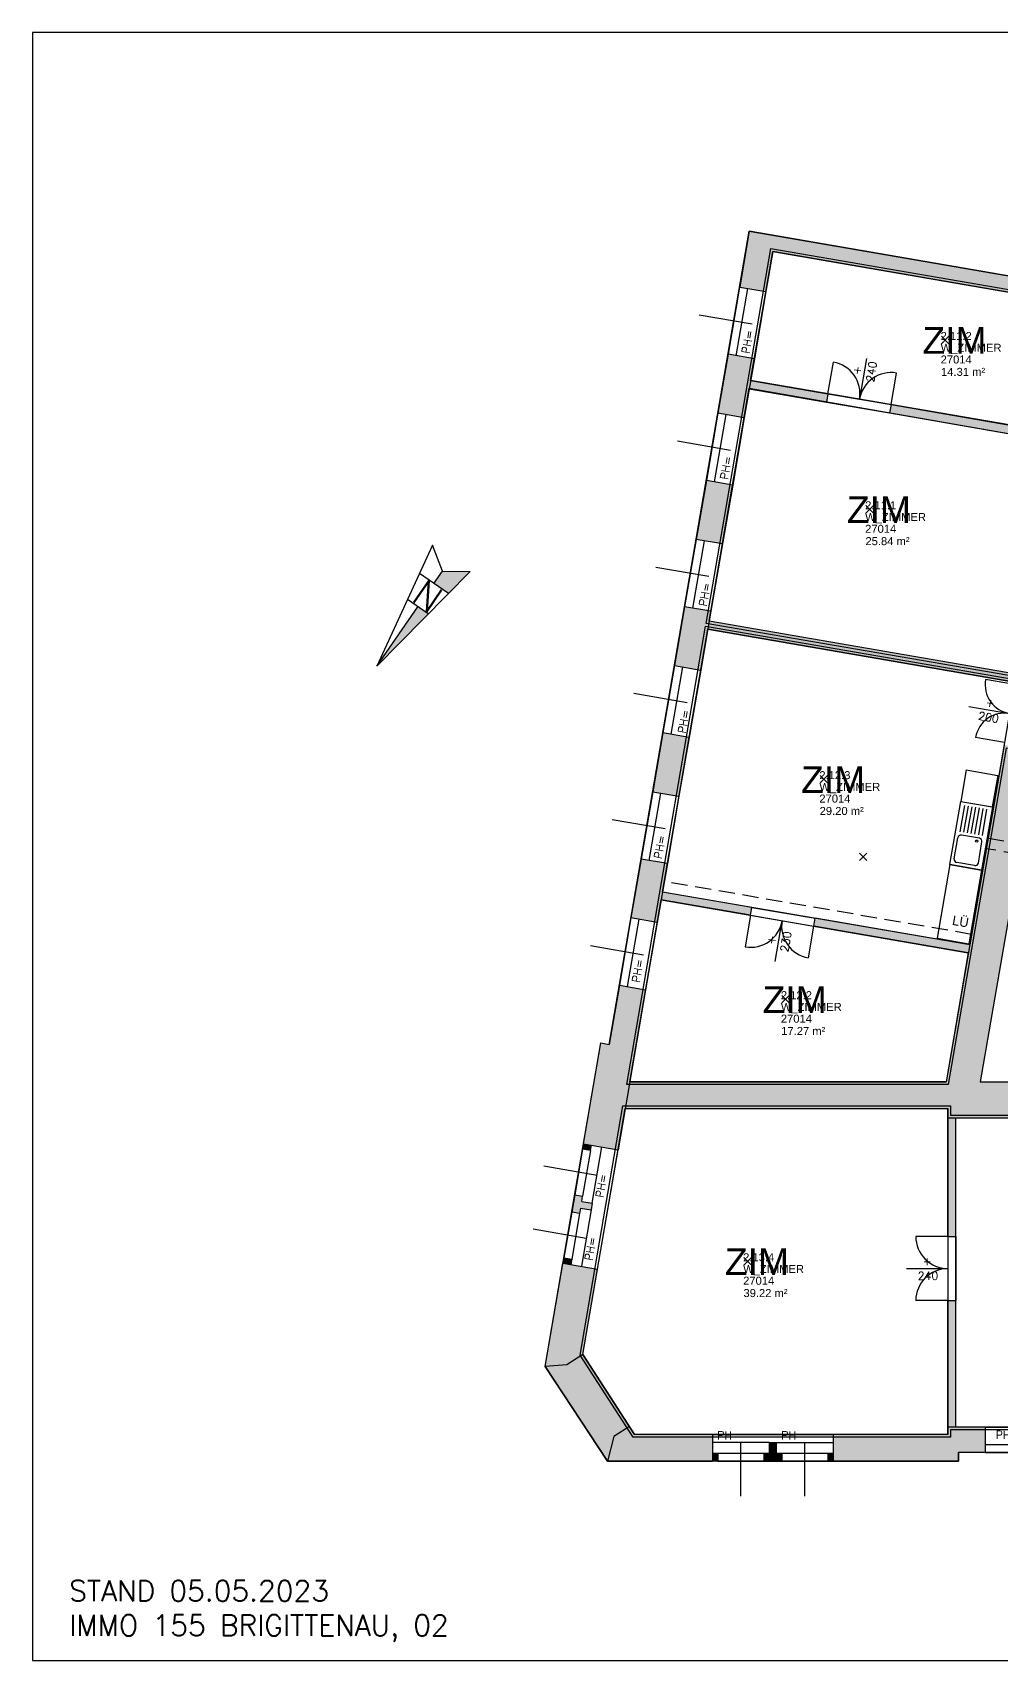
# Model space of a CAD drawing. Extents: x -2660 to 1655, y -1849 to 1203.
# Drawn here: x -2660 to -844, y -1849 to 1203 of the extents above; entities that cross this region are included whole.
import ezdxf
from ezdxf.enums import TextEntityAlignment as Align

# ---------------------------------------------------------------- set-up
doc = ezdxf.new("R2010")
doc.units = 0
doc.header["$LTSCALE"] = 120
doc.header["$MEASUREMENT"] = 0
doc.header["$PDMODE"] = 3
doc.header["$PDSIZE"] = 7
doc.linetypes.add('VERDECKT', pattern=[0.375, 0.25, -0.125])
doc.layers.get('0').update_dxf_attribs({"linetype": 'CONTINUOUS'})
for name, color, linetype in [('Added', 3, 'CONTINUOUS'), ('ARC-Fenster', 5, 'CONTINUOUS'), ('ARC-Fenster-nv', 5, 'CONTINUOUS'), ('ARC-Tueren', 5, 'CONTINUOUS'), ('ARC-Tueren-nv', 5, 'CONTINUOUS'), ('BE-T-RNBVBF', 7, 'CONTINUOUS'), ('Deleted', 1, 'CONTINUOUS')]:
    doc.layers.add(name, color=color, linetype=linetype)
doc.styles.add('FUTURA', font='')
doc.styles.add('MOE', font='arial.ttf')
doc.styles.add('RNB', font='arial.ttf', dxfattribs={"width": 0.8})
doc.styles.get("Standard").update_dxf_attribs({"font": 'simplex.shx'})
doc.styles.get('FUTURA').set_extended_font_data('Futura Lt BT')

# ---------------------------------------------------------------- blocks, each defined once
blk = doc.blocks.new('*U43')
at = {"layer": 'ARC-Fenster'}
for p, q in [((-64, -55.2), (64, -55.2)), ((-64, -70.2), (64, -70.2))]:
    blk.add_line(p, q, dxfattribs=at)
at = {"layer": 'ARC-Fenster-nv'}
blk.add_line((0, -136.1), (0, -35.2), dxfattribs=at)
blk.add_text('PH=', height=15, rotation=180, dxfattribs=at).set_placement((57.2, -30.7))
at = {"layer": 'ARC-Fenster-nv', "flags": 1}
for tag, p in [('FLAECHE', (-128, 69.1)), ('MATERIAL', (-128, 60.8)), ('TIEFE', (-128, 52.5)), ('AUSSENJALOUSIE', (-128, 35.8)), ('ANTRIEB', (-128, 27.4)), ('FENSTERTYP', (-128, 44.2)), ('G-WERT', (-128, 19.1)), ('FARBE', (-128, 10.8)), ('BEMERKUNG', (-128, 2.4)), ('ANLAGENGRUPPE', (-128, -12.7)), ('DB_ID', (-128, -5.9))]:
    blk.add_attdef(tag, p, '', height=5, dxfattribs=at)
at = {"layer": 'ARC-Fenster-nv'}
blk.add_attdef('PH', text='', height=15, rotation=180, dxfattribs=at).set_placement((9.2, -45.5), align=Align.TOP_LEFT)
at = {"layer": 'ARC-Fenster-nv', "flags": 2}
blk.add_attdef('BREITE1', (-6.2, -135.8), '', height=15, rotation=89.3404, dxfattribs=at)
at = {"layer": 'ARC-Fenster-nv'}
blk.add_attdef('HOEHE', (20.9, -136.3), '', height=15, rotation=89.3404, dxfattribs=at)
blk = doc.blocks.new('*U44')
at = {"layer": 'ARC-Fenster'}
for p, q in [((-64, -55.2), (64, -55.2)), ((-64, -70.2), (64, -70.2))]:
    blk.add_line(p, q, dxfattribs=at)
at = {"layer": 'ARC-Fenster-nv'}
blk.add_line((0, -136.1), (0, -35.2), dxfattribs=at)
blk.add_text('PH=', height=15, rotation=180, dxfattribs=at).set_placement((56.5, -30.4))
at = {"layer": 'ARC-Fenster-nv', "flags": 1}
for tag, p in [('FLAECHE', (-128, 69.1)), ('MATERIAL', (-128, 60.8)), ('TIEFE', (-128, 52.5)), ('AUSSENJALOUSIE', (-128, 35.8)), ('ANTRIEB', (-128, 27.4)), ('FENSTERTYP', (-128, 44.2)), ('G-WERT', (-128, 19.1)), ('FARBE', (-128, 10.8)), ('BEMERKUNG', (-128, 2.4)), ('ANLAGENGRUPPE', (-128, -12.7)), ('DB_ID', (-128, -5.9))]:
    blk.add_attdef(tag, p, '', height=5, dxfattribs=at)
at = {"layer": 'ARC-Fenster-nv'}
blk.add_attdef('PH', text='', height=15, rotation=180, dxfattribs=at).set_placement((8.5, -45.2), align=Align.TOP_LEFT)
at = {"layer": 'ARC-Fenster-nv', "flags": 2}
blk.add_attdef('BREITE1', (-6.2, -135.8), '', height=15, rotation=89.3404, dxfattribs=at)
at = {"layer": 'ARC-Fenster-nv'}
blk.add_attdef('HOEHE', (20.9, -136.3), '', height=15, rotation=89.3404, dxfattribs=at)
blk = doc.blocks.new('*U45')
at = {"layer": 'ARC-Fenster'}
for p, q in [((-64, -35), (64, -35)), ((-64, -50), (64, -50))]:
    blk.add_line(p, q, dxfattribs=at)
at = {"layer": 'ARC-Fenster-nv'}
blk.add_line((0, -115.9), (0, -15), dxfattribs=at)
blk.add_text('PH=', height=15, rotation=180, dxfattribs=at).set_placement((57.2, -9.1))
at = {"layer": 'ARC-Fenster-nv', "flags": 1}
for tag, p in [('FLAECHE', (-128, 89.3)), ('TIEFE', (-128, 72.7)), ('MATERIAL', (-128, 81)), ('FENSTERTYP', (-128, 64.3)), ('AUSSENJALOUSIE', (-128, 55.9)), ('ANTRIEB', (-128, 47.6)), ('G-WERT', (-128, 39.3)), ('FARBE', (-128, 30.9)), ('ANLAGENGRUPPE', (-128, 7.4)), ('BEMERKUNG', (-128, 22.6)), ('DB_ID', (-128, 14.3))]:
    blk.add_attdef(tag, p, '', height=5, dxfattribs=at)
at = {"layer": 'ARC-Fenster-nv'}
blk.add_attdef('PH', text='', height=15, rotation=180, dxfattribs=at).set_placement((9.1, -24), align=Align.TOP_LEFT)
at = {"layer": 'ARC-Fenster-nv', "flags": 2}
blk.add_attdef('BREITE1', (-6.2, -115.6), '', height=15, rotation=89.3404, dxfattribs=at)
at = {"layer": 'ARC-Fenster-nv'}
blk.add_attdef('HOEHE', (20.9, -116.2), '', height=15, rotation=89.3404, dxfattribs=at)
blk = doc.blocks.new('*U49')
at = {"layer": 'ARC-Fenster'}
for p, q in [((-64, -55.2), (64, -55.2)), ((-64, -70.2), (64, -70.2))]:
    blk.add_line(p, q, dxfattribs=at)
at = {"layer": 'ARC-Fenster-nv'}
blk.add_line((0, -136.1), (0, -35.2), dxfattribs=at)
blk.add_text('PH=', height=15, dxfattribs=at).set_placement((-44.1, -44.5))
at = {"layer": 'ARC-Fenster-nv', "flags": 1}
for tag, p in [('FLAECHE', (-128, 69.1)), ('MATERIAL', (-128, 60.8)), ('TIEFE', (-128, 52.5)), ('AUSSENJALOUSIE', (-128, 35.8)), ('ANTRIEB', (-128, 27.4)), ('FENSTERTYP', (-128, 44.2)), ('G-WERT', (-128, 19.1)), ('FARBE', (-128, 10.8)), ('BEMERKUNG', (-128, 2.4)), ('ANLAGENGRUPPE', (-128, -12.7)), ('DB_ID', (-128, -5.9))]:
    blk.add_attdef(tag, p, '', height=5, dxfattribs=at)
at = {"layer": 'ARC-Fenster-nv'}
blk.add_attdef('PH', text='', height=15, rotation=360, dxfattribs=at).set_placement((3.9, -29.6), align=Align.TOP_LEFT)
at = {"layer": 'ARC-Fenster-nv', "flags": 2}
blk.add_attdef('BREITE1', (-6, -135.8), '', height=15, rotation=90, dxfattribs=at)
at = {"layer": 'ARC-Fenster-nv'}
blk.add_attdef('HOEHE', (21.1, -136.1), '', height=15, rotation=90, dxfattribs=at)
blk = doc.blocks.new('*U50')
at = {"layer": 'ARC-Fenster'}
for p, q in [((-43.3, -55.2), (43.3, -55.2)), ((-43.3, -70.2), (43.3, -70.2))]:
    blk.add_line(p, q, dxfattribs=at)
at = {"layer": 'ARC-Fenster-nv'}
blk.add_line((0, -136.1), (0, -35.2), dxfattribs=at)
blk.add_text('PH=', height=15, dxfattribs=at).set_placement((-44.1, -29.5))
at = {"layer": 'ARC-Fenster-nv', "flags": 1}
for tag, p in [('FLAECHE', (-128, 69.1)), ('MATERIAL', (-128, 60.8)), ('TIEFE', (-128, 52.5)), ('AUSSENJALOUSIE', (-128, 35.8)), ('ANTRIEB', (-128, 27.4)), ('FENSTERTYP', (-128, 44.2)), ('G-WERT', (-128, 19.1)), ('FARBE', (-128, 10.8)), ('BEMERKUNG', (-128, 2.4)), ('ANLAGENGRUPPE', (-128, -12.7)), ('DB_ID', (-128, -5.9))]:
    blk.add_attdef(tag, p, '', height=5, dxfattribs=at)
at = {"layer": 'ARC-Fenster-nv'}
blk.add_attdef('PH', text='', height=15, rotation=360, dxfattribs=at).set_placement((3.9, -14.7), align=Align.TOP_LEFT)
at = {"layer": 'ARC-Fenster-nv', "flags": 2}
blk.add_attdef('BREITE1', (-6, -135.8), '', height=15, rotation=90, dxfattribs=at)
at = {"layer": 'ARC-Fenster-nv'}
blk.add_attdef('HOEHE', (21.1, -136.1), '', height=15, rotation=90, dxfattribs=at)
blk = doc.blocks.new('*U51')
at = {"layer": 'ARC-Fenster'}
for p, q in [((-43.5, -55.2), (43.5, -55.2)), ((-43.5, -70.2), (43.5, -70.2))]:
    blk.add_line(p, q, dxfattribs=at)
at = {"layer": 'ARC-Fenster-nv'}
blk.add_line((0, -136.1), (0, -35.2), dxfattribs=at)
blk.add_text('PH=', height=15, rotation=180, dxfattribs=at).set_placement((40.6, -16.2))
at = {"layer": 'ARC-Fenster-nv', "flags": 1}
for tag, p in [('FLAECHE', (-128, 69.1)), ('MATERIAL', (-128, 60.8)), ('TIEFE', (-128, 52.5)), ('AUSSENJALOUSIE', (-128, 35.8)), ('ANTRIEB', (-128, 27.4)), ('FENSTERTYP', (-128, 44.2)), ('G-WERT', (-128, 19.1)), ('FARBE', (-128, 10.8)), ('BEMERKUNG', (-128, 2.4)), ('ANLAGENGRUPPE', (-128, -12.7)), ('DB_ID', (-128, -5.9))]:
    blk.add_attdef(tag, p, '', height=5, dxfattribs=at)
at = {"layer": 'ARC-Fenster-nv'}
blk.add_attdef('PH', text='', height=15, rotation=180, dxfattribs=at).set_placement((-7.4, -31), align=Align.TOP_LEFT)
at = {"layer": 'ARC-Fenster-nv', "flags": 2}
blk.add_attdef('BREITE1', (-6, -135.8), '', height=15, rotation=90, dxfattribs=at)
at = {"layer": 'ARC-Fenster-nv'}
blk.add_attdef('HOEHE', (21.1, -136.1), '', height=15, rotation=90, dxfattribs=at)
blk = doc.blocks.new('*U52')
at = {"layer": 'ARC-Fenster'}
for p, q in [((-64, -55.2), (64, -55.2)), ((-64, -70.2), (64, -70.2))]:
    blk.add_line(p, q, dxfattribs=at)
at = {"layer": 'ARC-Fenster-nv'}
blk.add_line((0, -136.1), (0, -35.2), dxfattribs=at)
blk.add_text('PH=', height=15, rotation=180, dxfattribs=at).set_placement((58.7, -27.7))
at = {"layer": 'ARC-Fenster-nv', "flags": 1}
for tag, p in [('FLAECHE', (-128, 69.1)), ('MATERIAL', (-128, 60.8)), ('TIEFE', (-128, 52.5)), ('AUSSENJALOUSIE', (-128, 35.8)), ('ANTRIEB', (-128, 27.4)), ('FENSTERTYP', (-128, 44.2)), ('G-WERT', (-128, 19.1)), ('FARBE', (-128, 10.8)), ('BEMERKUNG', (-128, 2.4)), ('ANLAGENGRUPPE', (-128, -12.7)), ('DB_ID', (-128, -5.9))]:
    blk.add_attdef(tag, p, '', height=5, dxfattribs=at)
at = {"layer": 'ARC-Fenster-nv'}
blk.add_attdef('PH', text='', height=15, rotation=180, dxfattribs=at).set_placement((10.6, -42.5), align=Align.TOP_LEFT)
at = {"layer": 'ARC-Fenster-nv', "flags": 2}
blk.add_attdef('BREITE1', (-6.2, -135.8), '', height=15, rotation=89.3404, dxfattribs=at)
at = {"layer": 'ARC-Fenster-nv'}
blk.add_attdef('HOEHE', (20.9, -136.3), '', height=15, rotation=89.3404, dxfattribs=at)
blk = doc.blocks.new('*U53')
at = {"layer": 'ARC-Fenster'}
for p, q in [((-64, -55.2), (64, -55.2)), ((-64, -70.2), (64, -70.2))]:
    blk.add_line(p, q, dxfattribs=at)
at = {"layer": 'ARC-Fenster-nv'}
blk.add_line((0, -136.1), (0, -35.2), dxfattribs=at)
blk.add_text('PH=', height=15, rotation=180, dxfattribs=at).set_placement((58, -31.9))
at = {"layer": 'ARC-Fenster-nv', "flags": 1}
for tag, p in [('FLAECHE', (-128, 69.1)), ('MATERIAL', (-128, 60.8)), ('TIEFE', (-128, 52.5)), ('AUSSENJALOUSIE', (-128, 35.8)), ('ANTRIEB', (-128, 27.4)), ('FENSTERTYP', (-128, 44.2)), ('G-WERT', (-128, 19.1)), ('FARBE', (-128, 10.8)), ('BEMERKUNG', (-128, 2.4)), ('ANLAGENGRUPPE', (-128, -12.7)), ('DB_ID', (-128, -5.9))]:
    blk.add_attdef(tag, p, '', height=5, dxfattribs=at)
at = {"layer": 'ARC-Fenster-nv'}
blk.add_attdef('PH', text='', height=15, rotation=180, dxfattribs=at).set_placement((10, -46.7), align=Align.TOP_LEFT)
at = {"layer": 'ARC-Fenster-nv', "flags": 2}
blk.add_attdef('BREITE1', (-6.2, -135.8), '', height=15, rotation=89.3404, dxfattribs=at)
at = {"layer": 'ARC-Fenster-nv'}
blk.add_attdef('HOEHE', (20.9, -136.3), '', height=15, rotation=89.3404, dxfattribs=at)
blk = doc.blocks.new('*U54')
at = {"layer": 'ARC-Fenster'}
for p, q in [((-64, -55.2), (64, -55.2)), ((-64, -70.2), (64, -70.2))]:
    blk.add_line(p, q, dxfattribs=at)
at = {"layer": 'ARC-Fenster-nv'}
blk.add_line((0, -136.1), (0, -35.2), dxfattribs=at)
blk.add_text('PH=', height=15, rotation=180, dxfattribs=at).set_placement((53.6, -33.3))
at = {"layer": 'ARC-Fenster-nv', "flags": 1}
for tag, p in [('FLAECHE', (-128, 69.1)), ('MATERIAL', (-128, 60.8)), ('TIEFE', (-128, 52.5)), ('AUSSENJALOUSIE', (-128, 35.8)), ('ANTRIEB', (-128, 27.4)), ('FENSTERTYP', (-128, 44.2)), ('G-WERT', (-128, 19.1)), ('FARBE', (-128, 10.8)), ('BEMERKUNG', (-128, 2.4)), ('ANLAGENGRUPPE', (-128, -12.7)), ('DB_ID', (-128, -5.9))]:
    blk.add_attdef(tag, p, '', height=5, dxfattribs=at)
at = {"layer": 'ARC-Fenster-nv'}
blk.add_attdef('PH', text='', height=15, rotation=180, dxfattribs=at).set_placement((5.6, -48.1), align=Align.TOP_LEFT)
at = {"layer": 'ARC-Fenster-nv', "flags": 2}
blk.add_attdef('BREITE1', (-6.2, -135.8), '', height=15, rotation=89.3404, dxfattribs=at)
at = {"layer": 'ARC-Fenster-nv'}
blk.add_attdef('HOEHE', (20.9, -136.3), '', height=15, rotation=89.3404, dxfattribs=at)
blk = doc.blocks.new('BS-Nordpeil')
at = {"layer": 'Added'}
h = blk.add_hatch(color=256, dxfattribs=at)
h.paths.add_polyline_path([(122.7, 178), (107, 155.2), (134.2, 136.5), (175, 178)])
h.paths.add_polyline_path([(0, 0), (96.4, 98), (76.8, 111.5)])
at = {"layer": 'Deleted'}
h = blk.add_hatch(color=256, dxfattribs=at)
h.paths.add_polyline_path([(122.7, 178), (107, 155.2), (134.2, 136.5), (175, 178)])
h.paths.add_polyline_path([(0, 0), (96.4, 98), (76.8, 111.5)])
at = {"layer": 'Added'}
for p, q in [((104.1, 226.9), (0, 0)), ((122.7, 178), (104.1, 226.9)), ((175, 178), (0, 0)), ((134.2, 136.5), (79.8, 174)), ((107, 155.2), (122.7, 178)), ((122.7, 178), (175, 178)), ((96.4, 98), (57.3, 124.9)), ((0, 0), (76.8, 111.5))]:
    blk.add_line(p, q, dxfattribs=at)
at = {"layer": 'Deleted'}
for p, q in [((104.1, 226.9), (0, 0)), ((122.7, 178), (104.1, 226.9)), ((175, 178), (0, 0)), ((134.2, 136.5), (79.8, 174)), ((107, 155.2), (122.7, 178)), ((122.7, 178), (175, 178)), ((96.4, 98), (57.3, 124.9)), ((0, 0), (76.8, 111.5))]:
    blk.add_line(p, q, dxfattribs=at)
at = {"layer": 'Added', "insert": (90.2, 164.6), "char_height": 49, "attachment_point": 1, "rotation": 325.4226}
blk.add_mtext_dynamic_manual_height_columns('N', width=115.716, gutter_width=12.5, heights=[-49], dxfattribs=at)
at = {"layer": 'Deleted', "insert": (90.2, 164.6), "char_height": 49, "attachment_point": 1, "rotation": 325.4226}
blk.add_mtext_dynamic_manual_height_columns('N', width=115.716, gutter_width=12.5, heights=[-49], dxfattribs=at)
blk = doc.blocks.new('*U78')
at = {"layer": 'ARC-Tueren'}
for p, q in [((-55, 79.5), (-55, 24.5)), ((55, 79.5), (55, 24.5))]:
    blk.add_line(p, q, dxfattribs=at)
for centre, start, end in [((-55, 79.5), 270, 0), ((55, 79.5), 180, 270)]:
    blk.add_arc(centre, 55, start, end, dxfattribs=at)
at = {"layer": 'ARC-Tueren-nv'}
blk.add_line((0, 1.9), (0, 79.5), dxfattribs=at)
at = {"layer": 'ARC-Tueren-nv', "insert": (-21.1, 32.4), "char_height": 15, "width": 48.816, "attachment_point": 1, "rotation": 89.7958}
blk.add_mtext('+', dxfattribs=at)
at = {"layer": 'ARC-Tueren-nv', "flags": 1}
for tag, p in [('TUERTYP', (-99.1, 148)), ('ANSCHLAGTYP', (-99.1, 122.3)), ('FLAECHE', (-99.1, 139.5)), ('DORNMASS', (-99.1, 130.9)), ('MATERIAL', (-99.1, 113.8)), ('FARBE', (-99.1, 105.2))]:
    blk.add_attdef(tag, p, '', height=5, dxfattribs=at)
at = {"layer": 'ARC-Tueren-nv'}
for tag, p in [('BEMERKUNG', (-0.9, 112.3)), ('BRANDSCHUTZ-KL', (-0.4, 96.4)), ('TUER-NR', (0, 79.6))]:
    blk.add_attdef(tag, text='', height=12.5, dxfattribs=at).set_placement(p, align=Align.CENTER)
at = {"layer": 'ARC-Tueren-nv', "flags": 2}
for tag, p in [('BREITE2', (-6.1, 43.2)), ('BREITE1', (-5.5, 8.5))]:
    blk.add_attdef(tag, p, '', height=15, rotation=89.7958, dxfattribs=at)
at = {"layer": 'ARC-Tueren-nv'}
blk.add_attdef('HOEHE', (21, 22.8), '', height=15, rotation=89.7958, dxfattribs=at)
blk = doc.blocks.new('*U81')
at = {"linetype": 'Continuous'}
for p, q in [((0, -60), (0, 0)), ((0, 0), (120, 0)), ((120, 0), (120, -60)), ((6, -10), (56, -10)), ((6, -17), (56, -17)), ((6, -24), (56, -24)), ((62, -14), (62, -48)), ((108, -8), (68, -8)), ((114, -14), (114, -48)), ((120, -60), (0, -60)), ((6, -31), (56, -31)), ((6, -38), (56, -38)), ((6, -45), (56, -45)), ((6, -52), (56, -52)), ((108, -54), (68, -54))]:
    blk.add_line(p, q, dxfattribs=at)
blk.add_circle((68, -18), 2, dxfattribs=at)
for centre, start, end in [((68, -14), 90, 180), ((108, -14), 0, 90), ((68, -48), 180, 270), ((108, -48), 270, 0)]:
    blk.add_arc(centre, 6, start, end, dxfattribs=at)
at = {"style": 'MOE', "flags": 1}
for tag, p in [('BEZEICHNUNG', (62.4, -15.8)), ('HERSTELLER', (60.2, -24.4)), ('BEMERKUNG', (60.2, -50.1))]:
    blk.add_attdef(tag, text='', height=5, dxfattribs=at).set_placement(p, align=Align.CENTER)
at = {"style": 'MOE', "flags": 3}
for tag, p in [('LAENGE1', (37, -33)), ('BREITE1', (37, -40.9))]:
    blk.add_attdef(tag, p, '', height=5, dxfattribs=at)
blk = doc.blocks.new('*U82')
for p, q in [((0, 0), (0, 60)), ((0, 60), (140, 60)), ((140, 0), (140, 60)), ((0, 0), (140, 0))]:
    blk.add_line(p, q)
at = {"style": 'MOE', "flags": 3}
for tag, p in [('LAENGE1', (7.7, 31.3)), ('BREITE1', (7.7, 23.5))]:
    blk.add_attdef(tag, p, '', height=5, dxfattribs=at)
at = {"style": 'MOE', "flags": 1}
for tag, height, p in [('HERSTELLER', 5, (31.2, 40)), ('BEMERKUNG', 5, (31.2, 14.3)), ('BEZEICHNUNG', 12.5, (33.8, -18.2))]:
    blk.add_attdef(tag, text='', height=height, dxfattribs=at).set_placement(p, align=Align.CENTER)
blk = doc.blocks.new('*U83')
for p, q in [((0, 0), (0, 60)), ((0, 60), (60, 60)), ((60, 0), (60, 60)), ((0, 0), (60, 0))]:
    blk.add_line(p, q)
at = {"style": 'MOE', "flags": 3}
for tag, p in [('LAENGE1', (7.7, 31.3)), ('BREITE1', (7.7, 23.5))]:
    blk.add_attdef(tag, p, '', height=5, dxfattribs=at)
at = {"style": 'MOE', "flags": 1}
for tag, height, p in [('HERSTELLER', 5, (31.2, 40)), ('BEMERKUNG', 5, (31.2, 14.3)), ('BEZEICHNUNG', 12.5, (33.8, -18.2))]:
    blk.add_attdef(tag, text='', height=height, dxfattribs=at).set_placement(p, align=Align.CENTER)
blk = doc.blocks.new('*U86')
at = {"layer": 'ARC-Tueren'}
for p, q in [((-60, 0), (-60, -60)), ((60, 0), (60, -60))]:
    blk.add_line(p, q, dxfattribs=at)
for centre, start, end in [((-60, 0), 270, 0), ((60, 0), 180, 270)]:
    blk.add_arc(centre, 60, start, end, dxfattribs=at)
at = {"layer": 'ARC-Tueren-nv'}
blk.add_line((0, -77.6), (0, 0), dxfattribs=at)
at = {"layer": 'ARC-Tueren-nv', "insert": (-21.1, -47.2), "char_height": 15, "width": 48.816, "attachment_point": 1, "rotation": 90}
blk.add_mtext('+', dxfattribs=at)
at = {"layer": 'ARC-Tueren-nv', "flags": 1}
for tag, p in [('TUERTYP', (-99.1, 68.5)), ('FLAECHE', (-99.1, 60)), ('ANSCHLAGTYP', (-99.1, 42.8)), ('DORNMASS', (-99.1, 51.4)), ('MATERIAL', (-99.1, 34.2)), ('FARBE', (-99.1, 25.7))]:
    blk.add_attdef(tag, p, '', height=5, dxfattribs=at)
at = {"layer": 'ARC-Tueren-nv'}
for tag, p in [('BEMERKUNG', (-0.9, 32.8)), ('BRANDSCHUTZ-KL', (-0.4, 16.9)), ('TUER-NR', (0, 0.1))]:
    blk.add_attdef(tag, text='', height=12.5, dxfattribs=at).set_placement(p, align=Align.CENTER)
at = {"layer": 'ARC-Tueren-nv', "flags": 2}
for tag, p in [('BREITE2', (-6.1, -36.3)), ('BREITE1', (-5.3, -72.9))]:
    blk.add_attdef(tag, p, '', height=15, rotation=90, dxfattribs=at)
at = {"layer": 'ARC-Tueren-nv'}
blk.add_attdef('HOEHE', (21, -56.6), '', height=15, rotation=90, dxfattribs=at)
blk = doc.blocks.new('*U69')
at = {"layer": 'ARC-Tueren'}
for p, q in [((-60, 79.5), (-60, 19.5)), ((60, 79.5), (60, 19.5))]:
    blk.add_line(p, q, dxfattribs=at)
for centre, start, end in [((-60, 79.5), 270, 0), ((60, 79.5), 180, 270)]:
    blk.add_arc(centre, 60, start, end, dxfattribs=at)
at = {"layer": 'ARC-Tueren-nv'}
blk.add_line((0, 1.9), (0, 79.5), dxfattribs=at)
at = {"layer": 'ARC-Tueren-nv', "insert": (21.1, 35.6), "char_height": 15, "width": 48.816, "attachment_point": 1, "rotation": 271.3662}
blk.add_mtext('+', dxfattribs=at)
at = {"layer": 'ARC-Tueren-nv', "flags": 1}
for tag, p in [('TUERTYP', (-99.1, 148)), ('ANSCHLAGTYP', (-99.1, 122.3)), ('FLAECHE', (-99.1, 139.5)), ('DORNMASS', (-99.1, 130.9)), ('MATERIAL', (-99.1, 113.8)), ('FARBE', (-99.1, 105.2))]:
    blk.add_attdef(tag, p, '', height=5, dxfattribs=at)
at = {"layer": 'ARC-Tueren-nv'}
for tag, p in [('BEMERKUNG', (-0.9, 112.3)), ('BRANDSCHUTZ-KL', (-0.4, 96.4)), ('TUER-NR', (0, 79.6))]:
    blk.add_attdef(tag, text='', height=12.5, dxfattribs=at).set_placement(p, align=Align.CENTER)
blk.add_attdef('HOEHE', (-21.3, 44), '', height=15, rotation=271.3662, dxfattribs=at)
at = {"layer": 'ARC-Tueren-nv', "flags": 2}
for tag, p in [('BREITE1', (5.9, 62.2)), ('BREITE2', (6.4, 24.4))]:
    blk.add_attdef(tag, p, '', height=15, rotation=271.3662, dxfattribs=at)
blk = doc.blocks.new('RNB-VBF')
at = {"layer": 'Added'}
blk.add_point((0, 0), dxfattribs=at)
at = {"layer": 'Deleted'}
blk.add_point((0, 0), dxfattribs=at)
at = {"layer": 'Added', "style": 'RNB'}
for tag, p in [('RAUM_NUMMER', (-8.6, 0.1)), ('RAUM_BEZEICHNUNG', (-8.6, -21.9)), ('RAUM_NUMMER_OE', (-8.6, -43.9)), ('FLAECHE', (-7.9, -67.1))]:
    blk.add_attdef(tag, p, '', height=15, dxfattribs=at)
for tag, p, height, flags in [('BELEGUNG_MAX', (72.4, -52.8), 2.5, 9), ('BELEGUNG_AUS_MOEBLIERUNGSPLAN', (72.4, -56.9), 2.5, 9), ('ID', (72.4, -61.1), 2.5, 9), ('RAUM_NUMMER_PLATZHALTER', (-9.2, -89.3), 15, 1), ('BEMERKUNG', (72.4, -69.4), 2.5, 9), ('RAUM_HOEHE', (72.4, -73.4), 2.5, 9), ('RAUM_FUNKTION', (72.4, -77.4), 2.5, 9), ('RAUM_AUFBAU', (72.4, -81.4), 2.5, 9), ('RAUM_MIETEINHEIT', (72.4, -85.4), 2.5, 9), ('ID_RNB', (72.4, -65.3), 2.5, 9), ('BODENBELAG_AUS_PLAN', (-9.2, -111.3), 15, 1)]:
    blk.add_attdef(tag, p, '', height=height, dxfattribs=dict(at, flags=flags))
at = {"layer": 'Deleted', "style": 'RNB'}
for tag, p in [('RAUM_NUMMER', (-8.6, 0.1)), ('RAUM_BEZEICHNUNG', (-8.6, -21.9)), ('RAUM_NUMMER_OE', (-8.6, -43.9)), ('FLAECHE', (-7.9, -67.1))]:
    blk.add_attdef(tag, p, '', height=15, dxfattribs=at)
for tag, p, height, flags in [('BELEGUNG_MAX', (72.4, -52.8), 2.5, 9), ('BELEGUNG_AUS_MOEBLIERUNGSPLAN', (72.4, -56.9), 2.5, 9), ('ID', (72.4, -61.1), 2.5, 9), ('RAUM_NUMMER_PLATZHALTER', (-9.2, -89.3), 15, 1), ('BEMERKUNG', (72.4, -69.4), 2.5, 9), ('RAUM_HOEHE', (72.4, -73.4), 2.5, 9), ('RAUM_FUNKTION', (72.4, -77.4), 2.5, 9), ('RAUM_AUFBAU', (72.4, -81.4), 2.5, 9), ('RAUM_MIETEINHEIT', (72.4, -85.4), 2.5, 9), ('ID_RNB', (72.4, -65.3), 2.5, 9), ('BODENBELAG_AUS_PLAN', (-9.2, -111.3), 15, 1)]:
    blk.add_attdef(tag, p, '', height=height, dxfattribs=dict(at, flags=flags))
blk = doc.blocks.new('RNB-MVG')
at = {"layer": 'Added'}
blk.add_point((0, 0), dxfattribs=at)
at = {"layer": 'Deleted'}
blk.add_point((0, 0), dxfattribs=at)
at = {"layer": 'Added', "style": 'RNB'}
for tag, p in [('MIETFLAECHE_NAME', (-8.6, 0.1)), ('FLAECHE_NETTO', (-8.6, -21.9)), ('FLAECHE_BRUTTO', (-8.6, -43.9))]:
    blk.add_attdef(tag, p, '', height=15, dxfattribs=at)
at = {"layer": 'Deleted', "style": 'RNB'}
for tag, p in [('MIETFLAECHE_NAME', (-8.6, 0.1)), ('FLAECHE_NETTO', (-8.6, -21.9)), ('FLAECHE_BRUTTO', (-8.6, -43.9))]:
    blk.add_attdef(tag, p, '', height=15, dxfattribs=at)
blk = doc.blocks.new('RNB-BSP')
at = {"layer": 'Added'}
blk.add_point((0, 0), dxfattribs=at)
at = {"layer": 'Deleted'}
blk.add_point((0, 0), dxfattribs=at)
at = {"layer": 'Added', "style": 'RNB'}
for tag, p in [('RAUM_NUMMER', (-4.28, 3.92)), ('RAUM_BEZEICHNUNG', (-4.28, -2.58))]:
    blk.add_attdef(tag, p, '', height=5, dxfattribs=at)
at = {"layer": 'Deleted', "style": 'RNB'}
for tag, p in [('RAUM_NUMMER', (-4.28, 3.92)), ('RAUM_BEZEICHNUNG', (-4.28, -2.58))]:
    blk.add_attdef(tag, p, '', height=5, dxfattribs=at)

msp = doc.modelspace()

# ---------------------------------------------------------------- hatches: boundary and pattern name
at = {"layer": 'Added'}
h = msp.add_hatch(color=256, dxfattribs=at)
h.dxf.hatch_style = 1
h.paths.add_polyline_path([(-1316.9, 830.1), (-1334.9, 725.6), (-1334.9, 725.6), (-1285.7, 717.1), (-1272.8, 792), (-697.2, 692.9), (-707.4, 633.7), (-645.1, 623), (-634.9, 682.1), (-64.6, 583.9), (-78.7, 502.1), (-35.3, 494.6), (-16.1, 605.9)])
h.paths.add_polyline_path([(-664.1, 667.3), (-666.5, 653.5), (-680.3, 655.9), (-677.9, 669.7)], flags=16)
h = msp.add_hatch(color=256, dxfattribs=at)
h.paths.add_polyline_path([(-738.8, 451.4), (-1051.2, 505.2), (-1054, 489.5), (-741.6, 435.6)])
h.paths.add_polyline_path([(-1314.4, 550.6), (-1317.1, 534.8), (-1172.2, 509.9), (-1169.5, 525.6)])
h.paths.add_polyline_path([(-1392.1, 99.2), (-1394.7, 84.4), (-819.2, -14.7), (-816.6, 0.1)])
h.paths.add_polyline_path([(-645.1, 623), (-655, 624.7), (-670.3, 536), (-660.4, 534.3)])
h.paths.add_polyline_path([(-697.6, 632), (-707.4, 633.7), (-722.7, 545), (-712.9, 543.3)])
h = msp.add_hatch(color=256, dxfattribs=at)
h.dxf.hatch_style = 1
h.paths.add_polyline_path([(-1307.4, 591), (-1356.7, 599.5), (-1375.7, 489.1), (-1375.7, 489.1), (-1326.4, 480.6)])
h = msp.add_hatch(color=256, dxfattribs=at)
h.paths.add_polyline_path([(-1388.9, 118), (-1438.2, 126.4), (-1457.2, 16.1), (-1407.9, 7.6)])
h.paths.add_polyline_path([(-1348.1, 354.5), (-1397.4, 363), (-1397.4, 363), (-1416.4, 252.6), (-1367.2, 244.1)])
h = msp.add_hatch(color=256, dxfattribs=at)
h.paths.add_polyline_path([(-1470.4, -355.1), (-1519.7, -346.6), (-1519.7, -346.6), (-1538.7, -457), (-1489.4, -465.5)])
h.paths.add_polyline_path([(-1429.6, -118.6), (-1478.9, -110.1), (-1497.9, -220.4), (-1448.7, -228.9), (-1448.7, -228.9)])
h.paths.add_polyline_path([(-1511.2, -591.6), (-1560.4, -583.1), (-1579.5, -694), (-1595.1, -691.3), (-1627.6, -880.1), (-1562.8, -891.3)])
h = msp.add_hatch(color=256, dxfattribs=at)
h.dxf.hatch_style = 1
h.paths.add_polyline_path([(-554.1, -831.6), (-554.1, -764.1), (-554.6, -764.1), (-554.6, -632.6), (-599.6, -632.6), (-599.6, -764.1), (-884.1, -764.1), (-777.2, -143.7), (-839.5, -133), (-948.3, -764.1), (-1540.9, -764.1), (-1549.5, -814.1), (-944.9, -814.1), (-944.9, -831.6)])
h = msp.add_hatch(color=256, dxfattribs=at)
h.paths.add_polyline_path([(-1196.3, -472.3), (-906.6, -522.2), (-904, -507.5), (-1193.8, -457.5)])
h.paths.add_polyline_path([(-1314.6, -451.9), (-1312, -437.2), (-1479.6, -408.3), (-1482.1, -423.1)])
h = msp.add_hatch(color=256, dxfattribs=at)
h.dxf.hatch_style = 1
h.paths.add_polyline_path([(-929.9, -831.6), (-944.9, -831.6), (-944.9, -1054.1), (-929.9, -1054.1)])
h.paths.add_polyline_path([(-944.9, -1411.6), (-929.9, -1411.6), (-929.9, -1174.1), (-944.9, -1174.1)])
for points in [[(-1627.6, -880.1), (-1629.3, -890), (-1614.6, -892.5), (-1612.9, -882.7)], [(-1611.3, -991.5), (-1631, -988.1), (-1629.3, -978.3), (-1644.1, -975.7), (-1649.7, -1008.2), (-1634.9, -1010.8), (-1633.2, -1000.9), (-1613.5, -1004.3)], [(-1651.4, -1106.4), (-1649.7, -1096.5), (-1664.5, -1094), (-1666.2, -1103.8)], [(-1629, -1275.3), (-1659, -1294.3), (-1699.5, -1297.5), (-1582.6, -1474.9), (-1570.9, -1429), (-1541.6, -1409.9)], [(-1376.1, -1459.9), (-1386.1, -1459.9), (-1386.1, -1474.9), (-1376.1, -1474.9)], [(-1256.1, -1459.9), (-1266.1, -1459.9), (-1266.1, -1439.9), (-1279.1, -1439.9), (-1279.1, -1459.9), (-1289.1, -1459.9), (-1289.1, -1474.9), (-1256.1, -1474.9)], [(-1159.1, -1459.9), (-1169.1, -1459.9), (-1169.1, -1474.9), (-1159.1, -1474.9)]]:
    msp.add_hatch(color=256, dxfattribs=at).paths.add_polyline_path(points)
h = msp.add_hatch(color=256, dxfattribs=at)
h.dxf.hatch_style = 1
h.paths.add_polyline_path([(-1601.3, -1115), (-1666.2, -1103.8), (-1699.5, -1297.5), (-1659, -1294.3), (-1629, -1275.3)])
h = msp.add_hatch(color=256, dxfattribs=at)
h.dxf.hatch_style = 1
h.paths.add_polyline_path([(-1386.1, -1424.9), (-1531.9, -1424.9), (-1541.6, -1409.9), (-1570.9, -1429), (-1582.6, -1474.9), (-1386.1, -1474.9)])
h.paths.add_polyline_path([(-875.1, -1411.6), (-944.9, -1411.6), (-944.9, -1424.9), (-1159.1, -1424.9), (-1159.1, -1474.9), (-924.9, -1474.9), (-924.9, -1459.1), (-875.1, -1459.1)])
h.paths.add_polyline_path([(-610.1, -1411.6), (-747.1, -1411.6), (-747.1, -1459.1), (-610.1, -1459.1)])
h.paths.add_polyline_path([(-345.1, -1411.6), (-482.1, -1411.6), (-482.1, -1459.1), (-345.1, -1459.1)])
h.paths.add_polyline_path([(-85.1, -1411.6), (-217.1, -1411.6), (-217.1, -1459.1), (-85.1, -1459.1)])
h.paths.add_polyline_path([(174.9, -1411.6), (42.9, -1411.6), (42.9, -1459.1), (174.9, -1459.1)])
h.paths.add_polyline_path([(434.9, -1411.6), (302.9, -1411.6), (302.9, -1459.1), (434.9, -1459.1)])

# ---------------------------------------------------------------- linework, layer by layer
for p, q in [((-1316.9, 830.1), (-1334.9, 725.6)), ((-16.1, 605.9), (-1316.9, 830.1)), ((-1272.8, 792), (-1285.7, 717.1)), ((-697.2, 692.9), (-1272.8, 792)), ((-1334.9, 725.6), (-1285.7, 717.1)), ((-1285.7, 717.1), (-1307.4, 591)), ((-1356.7, 599.5), (-1375.7, 489.1)), ((-1307.4, 591), (-1356.7, 599.5)), ((-1307.4, 591), (-1326.4, 480.6)), ((-1314.4, 550.6), (-1169.5, 525.6)), ((-1317.1, 534.8), (-1172.2, 509.9)), ((-1169.5, 525.6), (-1172.2, 509.9)), ((-1169.5, 525.6), (-1051.2, 505.2)), ((-1326.4, 480.6), (-1375.7, 489.1)), ((-1172.2, 509.9), (-1054, 489.5)), ((-1051.2, 505.2), (-1054, 489.5)), ((-1054, 489.5), (-741.6, 435.6)), ((-1051.2, 505.2), (-738.8, 451.4)), ((-1326.4, 480.6), (-1348.1, 354.5)), ((-1397.4, 363), (-1416.4, 252.6)), ((-1348.1, 354.5), (-1397.4, 363)), ((-1348.1, 354.5), (-1367.2, 244.1)), ((-1367.2, 244.1), (-1416.4, 252.6)), ((-1367.2, 244.1), (-1388.9, 118)), ((-1438.2, 126.4), (-1457.2, 16.1)), ((-1388.9, 118), (-1438.2, 126.4)), ((-1388.9, 118), (-1407.9, 7.6)), ((-1388.9, 118), (-1407.9, 7.6)), ((-816.6, 0.1), (-1392.1, 99.2)), ((-819.2, -14.7), (-1394.7, 84.4)), ((-1457.2, 16.1), (-1407.9, 7.6)), ((-1407.9, 7.6), (-1429.6, -118.6)), ((-1478.9, -110.1), (-1497.9, -220.4)), ((-1429.6, -118.6), (-1478.9, -110.1)), ((-1429.6, -118.6), (-1448.7, -228.9)), ((-839.5, -133), (-948.3, -764.1)), ((-777.2, -143.7), (-884.1, -764.1)), ((-1497.9, -220.4), (-1448.7, -228.9)), ((-1448.7, -228.9), (-1470.4, -355.1)), ((-1519.7, -346.6), (-1538.7, -457)), ((-1470.4, -355.1), (-1519.7, -346.6)), ((-1470.4, -355.1), (-1489.4, -465.5)), ((-1314.6, -451.9), (-1482.1, -423.1)), ((-1312, -437.2), (-1479.6, -408.3)), ((-1489.4, -465.5), (-1538.7, -457)), ((-1314.6, -451.9), (-1312, -437.2)), ((-1314.6, -451.9), (-1196.3, -472.3)), ((-1312, -437.2), (-1193.8, -457.5)), ((-1196.3, -472.3), (-1193.8, -457.5)), ((-904, -507.5), (-1193.8, -457.5)), ((-1489.4, -465.5), (-1511.2, -591.6)), ((-906.6, -522.2), (-1196.3, -472.3)), ((-1560.4, -583.1), (-1579.5, -694)), ((-1511.2, -591.6), (-1562.8, -891.3)), ((-1560.4, -583.1), (-1511.2, -591.6)), ((-1627.6, -880.1), (-1595.1, -691.3)), ((-1595.1, -691.3), (-1579.5, -694)), ((-1540.7, -764.1), (-948.3, -764.1)), ((-884.1, -764.1), (-599.6, -764.1)), ((-1549.5, -814.1), (-944.9, -814.1)), ((-944.9, -831.6), (-944.9, -814.1)), ((-944.9, -831.6), (-554.1, -831.6)), ((-944.9, -1054.1), (-944.9, -831.6)), ((-929.9, -1054.1), (-929.9, -831.6)), ((-1629.3, -890), (-1627.6, -880.1)), ((-1627.6, -880.1), (-1562.8, -891.3)), ((-1614.6, -892.5), (-1612.9, -882.7)), ((-1614.6, -892.5), (-1629.3, -890)), ((-1611.3, -991.5), (-1593.1, -886.1)), ((-1601.3, -1115), (-1562.8, -891.3)), ((-1644.1, -975.7), (-1649.7, -1008.2)), ((-1644.1, -975.7), (-1629.3, -978.3)), ((-1633.2, -1000.9), (-1634.9, -1010.8)), ((-1633.2, -1000.9), (-1613.5, -1004.3)), ((-1613.5, -1004.3), (-1631.7, -1109.8)), ((-1631, -988.1), (-1629.3, -978.3)), ((-1631, -988.1), (-1611.3, -991.5)), ((-1611.3, -991.5), (-1613.5, -1004.3)), ((-1634.9, -1010.8), (-1649.7, -1008.2)), ((-944.9, -1054.1), (-929.9, -1054.1)), ((-944.9, -1054.1), (-944.9, -1174.1)), ((-929.9, -1054.1), (-929.9, -1174.1)), ((-1664.5, -1094), (-1666.2, -1103.8)), ((-1664.5, -1094), (-1649.7, -1096.5)), ((-1649.7, -1096.5), (-1651.4, -1106.4)), ((-1699.5, -1297.5), (-1666.2, -1103.8)), ((-1666.2, -1103.8), (-1601.3, -1115)), ((-1629, -1275.3), (-1601.3, -1115)), ((-944.9, -1411.6), (-944.9, -1174.1)), ((-944.9, -1174.1), (-929.9, -1174.1)), ((-929.9, -1411.6), (-929.9, -1174.1)), ((-1629, -1275.3), (-1659, -1294.3)), ((-1629, -1275.3), (-1531.9, -1424.9)), ((-1659, -1294.3), (-1699.5, -1297.5)), ((-1699.5, -1297.5), (-1582.6, -1474.9)), ((-944.9, -1396.6), (-944.9, -1409.9)), ((-1570.9, -1429), (-1582.6, -1474.9)), ((-1541.6, -1409.9), (-1570.9, -1429)), ((-1386.2, -1424.9), (-1531.9, -1424.9)), ((-1386.1, -1424.9), (-1386.1, -1474.9)), ((-1386.1, -1424.9), (-1159, -1424.9)), ((-944.9, -1424.9), (-1159.1, -1424.9)), ((-1159.1, -1474.9), (-1159.1, -1424.9)), ((-875.1, -1411.6), (-944.9, -1411.6)), ((-944.9, -1424.9), (-944.9, -1411.6)), ((-875.1, -1411.6), (-875.1, -1459.1)), ((-875.1, -1411.6), (-747.1, -1411.6)), ((-1279.1, -1439.9), (-1386.1, -1439.9)), ((-1386.1, -1459.9), (-1376.1, -1459.9)), ((-1376.1, -1459.9), (-1376.1, -1474.9)), ((-1289.1, -1474.9), (-1289.1, -1459.9)), ((-1289.1, -1459.9), (-1279.1, -1459.9)), ((-1279.1, -1459.9), (-1279.1, -1439.9)), ((-1279.1, -1439.9), (-1266.1, -1439.9)), ((-1266.1, -1459.9), (-1266.1, -1439.9)), ((-1266.1, -1439.9), (-1159.1, -1440)), ((-1266.1, -1459.9), (-1256.1, -1459.9)), ((-1256.1, -1459.9), (-1256.1, -1474.9)), ((-1169.1, -1474.9), (-1169.1, -1459.9)), ((-1169.1, -1459.9), (-1159.1, -1459.9)), ((-924.9, -1474.9), (-924.9, -1459.1)), ((-875.1, -1459.1), (-924.9, -1459.1)), ((-1582.6, -1474.9), (-1386.1, -1474.9)), ((-1376.1, -1474.9), (-1386.1, -1474.9)), ((-1376.1, -1474.9), (-1289.1, -1474.9)), ((-1289.1, -1474.9), (-1256.1, -1474.9)), ((-1256.1, -1474.9), (-1169.1, -1474.9)), ((-1169.1, -1474.9), (-1159.1, -1474.9)), ((-1159.1, -1474.9), (-924.9, -1474.9))]:
    msp.add_line(p, q, dxfattribs=at)
at = {"layer": 'Added', "linetype": 'VERDECKT'}
for p, q in [((-810.7, -337.8), (-873, -327.1)), ((-869.6, -307.4), (-709.9, -334.9)), ((-900.7, -487.7), (-1476.2, -388.6))]:
    msp.add_line(p, q, dxfattribs=at)
at = {"layer": 'Added'}
for points in [[(-2660.1, -1848.6), (1654.6, -1848.6), (1654.6, 1202.5), (-2660.1, 1202.5)], [(-1316.9, 830.1), (-16.1, 605.9), (-143.6, -134.1), (673.9, -134.1), (673.9, -1459.1), (-924.9, -1459.1), (-924.9, -1474.9), (-1582.6, -1474.9), (-1699.5, -1297.5), (-1595.1, -691.3), (-1579.5, -694)], [(-1276.8, 797.8), (-58.8, 587.9), (-139.4, 119.8), (-772.1, 228.8), (-812.5, -5.7), (-1397.9, 95.1)], [(-1272.8, 792), (-697.2, 692.9), (-738.8, 451.4), (-1314.4, 550.6)], [(-1316.9, 535.8), (-741.6, 435.6), (-816.6, 0.1), (-1392.1, 99.2)], [(-722.2, 205), (-360.8, 142.7), (-421.5, -210.1), (-675.8, -166.3), (-709.3, -360.4), (-816.5, -341.9), (-783, -147.8), (-835.4, -138.7), (-944, -769.1), (-1546.7, -769.1), (-1398.8, 90.2), (-760.9, -19.7)], [(-1394.7, 84.4), (-819.2, -14.7), (-904, -507.5), (-1479.6, -408.3)], [(-1553.7, -809.1), (-939.9, -809.1), (-939.9, -826.6), (-559.1, -826.6), (-559.6, -383.8), (-259.6, -383.8), (-259.6, -826.6), (-131.1, -826.6), (-131.1, -1416.6), (-939.9, -1416.6), (-939.9, -1429.9), (-1534.6, -1429.9), (-1634.2, -1276.4)], [(-1482.1, -423.1), (-906.6, -522.2), (-948.3, -764.1), (-1540.9, -764.1)], [(-1549.5, -814.1), (-944.9, -814.1), (-944.9, -1424.9), (-1531.9, -1424.9), (-1629, -1275.3)], [(-929.9, -831.6), (-433.6, -831.6), (-433.6, -1411.6), (-929.9, -1411.6)]]:
    msp.add_lwpolyline(points, close=True, dxfattribs=at)

# ---------------------------------------------------------------- block references
for name, p, rotation in [('*U43', (-1276.7, 650.6), 260.2240750596833), ('*U44', (-1317.4, 414.1), 260.2240750596833), ('*U45', (-1378, 181), 260.2240750596833), ('BS-Nordpeil', (-2015.1, 15), 359.8996686130014), ('*U52', (-1398.9, -58.9), 260.2240750596833), ('*U83', (-910.5, -179.6), 260.2240752053895), ('*U53', (-1439.7, -295.4), 260.2240750596833), ('*U81', (-861.5, -248.9), 260.2240752053895), ('*U82', (-941, -357), 260.2240752053895), ('*U54', (-1480.4, -531.9), 260.2240750596833), ('*U51', (-1567.6, -944.8), 260.224078671103), ('*U51', (-1588, -1063), 260.224078671103)]:
    msp.add_blockref(name, p, dxfattribs=dict(at, rotation=rotation))
ref = msp.add_blockref('RNB-BSP', (-949.8, 626.2), dxfattribs=dict(at, xscale=10, yscale=10, zscale=10))
ref.add_attrib('RAUM_BEZEICHNUNG', 'ZIM', (-992.6, 600.4), dxfattribs={"layer": '0', "height": 50, "style": 'RNB'})
ref = msp.add_blockref('RNB-VBF', (-949.8, 626.2), dxfattribs=at)
ref.add_attrib('RAUM_NUMMER', '2.11.2', (-958.4, 626.3), dxfattribs={"layer": 'BE-T-RNBVBF', "height": 15, "style": 'RNB'})
ref.add_attrib('RAUM_BEZEICHNUNG', 'W_ZIMMER', (-958.4, 604.3), dxfattribs={"layer": 'BE-T-RNBVBF', "height": 15, "style": 'RNB'})
ref.add_attrib('RAUM_NUMMER_OE', '27014', (-958.4, 582.3), dxfattribs={"layer": 'BE-T-RNBVBF', "height": 15, "style": 'RNB'})
ref.add_attrib('FLAECHE', '14.31 m²', (-957.7, 559.1), dxfattribs={"layer": 'BE-T-RNBVBF', "height": 15, "style": 'RNB'})
ref = msp.add_blockref('*U69', (-1096.9, 593.8), dxfattribs=dict(at, rotation=170.2240752053893))
ref.add_attrib('HOEHE', '240', (-1083.4, 546.8), dxfattribs={"layer": 'ARC-Tueren-nv', "height": 15, "rotation": 81.5902})
ref = msp.add_blockref('RNB-BSP', (-1091.3, 308.9), dxfattribs=dict(at, xscale=10, yscale=10, zscale=10))
ref.add_attrib('RAUM_BEZEICHNUNG', 'ZIM', (-1134.2, 283.1), dxfattribs={"layer": '0', "height": 50, "style": 'RNB'})
ref = msp.add_blockref('RNB-VBF', (-1091.4, 308.9), dxfattribs=at)
ref.add_attrib('RAUM_NUMMER', '2.11.1', (-1099.9, 309), dxfattribs={"layer": 'BE-T-RNBVBF', "height": 15, "style": 'RNB'})
ref.add_attrib('RAUM_BEZEICHNUNG', 'W_ZIMMER', (-1099.9, 287), dxfattribs={"layer": 'BE-T-RNBVBF', "height": 15, "style": 'RNB'})
ref.add_attrib('RAUM_NUMMER_OE', '27014', (-1099.9, 265), dxfattribs={"layer": 'BE-T-RNBVBF', "height": 15, "style": 'RNB'})
ref.add_attrib('FLAECHE', '25.84 m²', (-1099.3, 241.8), dxfattribs={"layer": 'BE-T-RNBVBF', "height": 15, "style": 'RNB'})
ref = msp.add_blockref('*U78', (-907.7, -60.3), dxfattribs=dict(at, rotation=260.2240752053893))
ref.add_attrib('HOEHE', '200', (-888.8, -84.9), dxfattribs={"layer": 'ARC-Tueren-nv', "height": 15, "rotation": 350.0198})
ref = msp.add_blockref('RNB-BSP', (-1177.2, -196.9), dxfattribs=dict(at, xscale=10, yscale=10, zscale=10))
ref.add_attrib('RAUM_BEZEICHNUNG', 'ZIM', (-1220, -222.6), dxfattribs={"layer": '0', "height": 50, "style": 'RNB'})
ref = msp.add_blockref('RNB-VBF', (-1177.2, -196.9), dxfattribs=at)
ref.add_attrib('RAUM_NUMMER', '2.12.3', (-1185.7, -196.8), dxfattribs={"layer": 'BE-T-RNBVBF', "height": 15, "style": 'RNB'})
ref.add_attrib('RAUM_BEZEICHNUNG', 'W_ZIMMER', (-1185.7, -218.8), dxfattribs={"layer": 'BE-T-RNBVBF', "height": 15, "style": 'RNB'})
ref.add_attrib('RAUM_NUMMER_OE', '27014', (-1185.7, -240.7), dxfattribs={"layer": 'BE-T-RNBVBF', "height": 15, "style": 'RNB'})
ref.add_attrib('FLAECHE', '29.20 m²', (-1185.1, -263.9), dxfattribs={"layer": 'BE-T-RNBVBF', "height": 15, "style": 'RNB'})
for name, p in [('RNB-MVG', (-1103.7, -342.5)), ('*U50', (-1332.9, -1404.7)), ('*U50', (-1212.9, -1404.7)), ('*U49', (-811.1, -1388.9))]:
    msp.add_blockref(name, p, dxfattribs=at)
ref = msp.add_blockref('*U86', (-1255.5, -462.1), dxfattribs=dict(at, rotation=350.2240751164055))
ref.add_attrib('HOEHE', '230', (-1244.3, -521.5), dxfattribs={"layer": 'ARC-Tueren-nv', "height": 15, "rotation": 80.2241})
ref = msp.add_blockref('RNB-BSP', (-1249.2, -609.3), dxfattribs=dict(at, xscale=10, yscale=10, zscale=10))
ref.add_attrib('RAUM_BEZEICHNUNG', 'ZIM', (-1292, -635), dxfattribs={"layer": '0', "height": 50, "style": 'RNB'})
ref = msp.add_blockref('RNB-VBF', (-1249.2, -609.3), dxfattribs=at)
ref.add_attrib('RAUM_NUMMER', '2.12.2', (-1257.8, -609.2), dxfattribs={"layer": 'BE-T-RNBVBF', "height": 15, "style": 'RNB'})
ref.add_attrib('RAUM_BEZEICHNUNG', 'W_ZIMMER', (-1257.8, -631.2), dxfattribs={"layer": 'BE-T-RNBVBF', "height": 15, "style": 'RNB'})
ref.add_attrib('RAUM_NUMMER_OE', '27014', (-1257.8, -653.2), dxfattribs={"layer": 'BE-T-RNBVBF', "height": 15, "style": 'RNB'})
ref.add_attrib('FLAECHE', '17.27 m²', (-1257.1, -676.3), dxfattribs={"layer": 'BE-T-RNBVBF', "height": 15, "style": 'RNB'})
ref = msp.add_blockref('*U86', (-944.9, -1114.1), dxfattribs=dict(at, rotation=270))
ref.add_attrib('HOEHE', '240', (-1001.5, -1135.1), dxfattribs={"layer": 'ARC-Tueren-nv', "height": 15})
ref = msp.add_blockref('RNB-BSP', (-1319.9, -1100.5), dxfattribs=dict(at, xscale=10, yscale=10, zscale=10))
ref.add_attrib('RAUM_BEZEICHNUNG', 'ZIM', (-1362.8, -1126.2), dxfattribs={"layer": '0', "height": 50, "style": 'RNB'})
ref = msp.add_blockref('RNB-VBF', (-1319.9, -1100.5), dxfattribs=at)
ref.add_attrib('RAUM_NUMMER', '2.13.4', (-1328.5, -1100.4), dxfattribs={"layer": 'BE-T-RNBVBF', "height": 15, "style": 'RNB'})
ref.add_attrib('RAUM_BEZEICHNUNG', 'W_ZIMMER', (-1328.5, -1122.4), dxfattribs={"layer": 'BE-T-RNBVBF', "height": 15, "style": 'RNB'})
ref.add_attrib('RAUM_NUMMER_OE', '27014', (-1328.5, -1144.3), dxfattribs={"layer": 'BE-T-RNBVBF', "height": 15, "style": 'RNB'})
ref.add_attrib('FLAECHE', '39.22 m²', (-1327.9, -1167.5), dxfattribs={"layer": 'BE-T-RNBVBF', "height": 15, "style": 'RNB'})

# ---------------------------------------------------------------- texts
at = {"layer": 'Added', "insert": (-934.7, -452), "char_height": 18, "width": 226, "attachment_point": 1, "rotation": 350.2241, "style": 'FUTURA'}
msp.add_mtext('LÜ', dxfattribs=at)
at = {"layer": 'Added', "insert": (-2591.5, -1698.7), "char_height": 38.779, "attachment_point": 1}
msp.add_mtext_dynamic_manual_height_columns('STAND 05.05.2023\\PIMMO 155 BRIGITTENAU, 02', width=3734.096, gutter_width=1.25, heights=[-112.4], dxfattribs=at)

doc.saveas('drawing.dxf')
